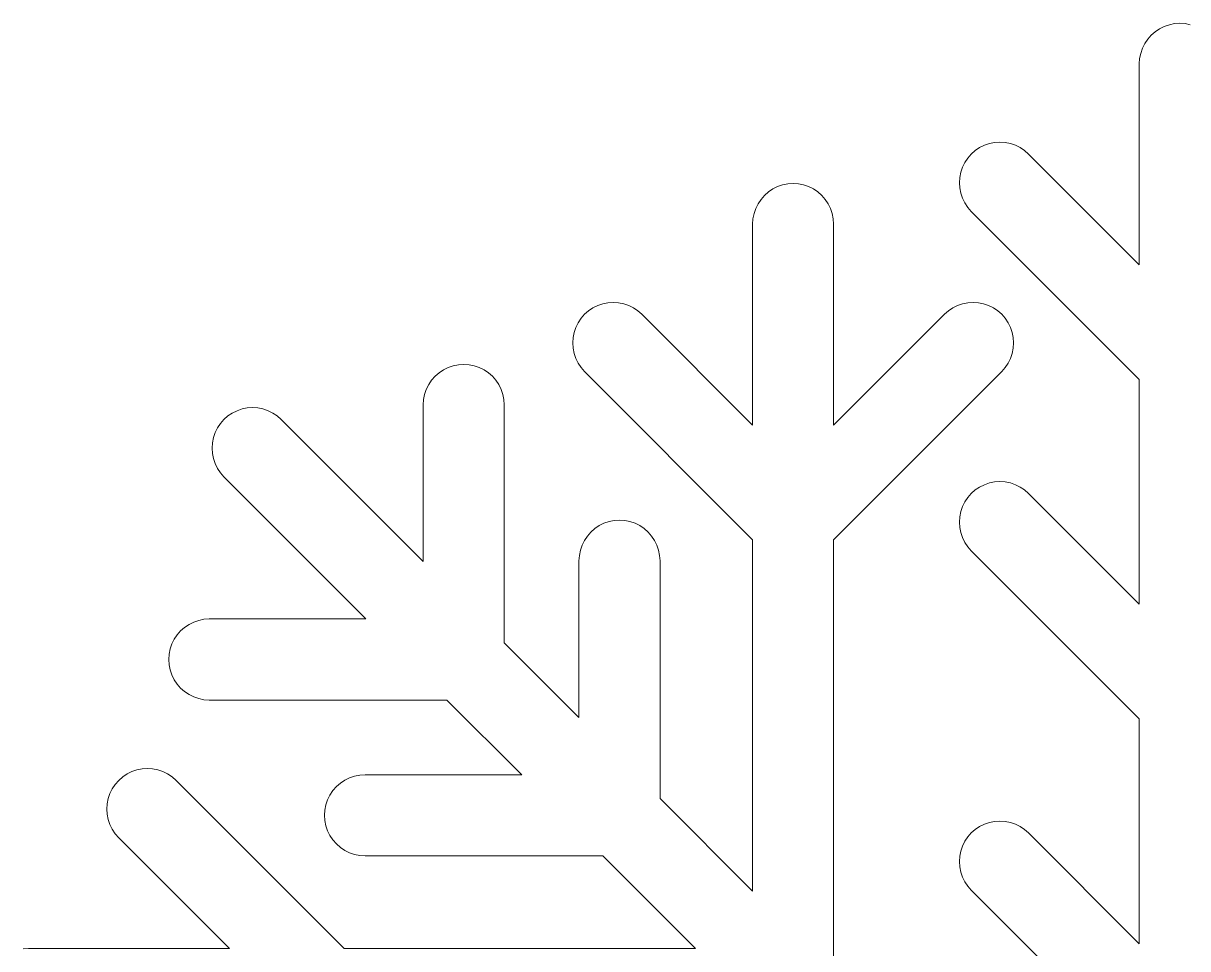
# Model space of a CAD drawing. Header units: centimetres. Extents: x -75 to 51, y -4 to 64.
# Drawn here: x -72.69 to -61.43, y 17.15 to 26.09 of the extents above; entities that cross this region are included whole.
import ezdxf

# ---------------------------------------------------------------- set-up
doc = ezdxf.new("R2010")
doc.units = ezdxf.units.CM
doc.header["$MEASUREMENT"] = 0
doc.layers.add('layer 1', color=7, linetype='Continuous')

msp = doc.modelspace()

# ---------------------------------------------------------------- linework, layer by layer
at = {"layer": 'layer 1', "color": 1, "lineweight": 20}
for points in [[(-61.70406, 26.0415), (-61.70406, 26.0415), (-61.74667, 26.01303), (-61.74667, 26.01303)], [(-61.65809, 26.06418), (-61.65809, 26.06418), (-61.70406, 26.0415), (-61.70406, 26.0415)], [(-61.60957, 26.08064), (-61.60957, 26.08064), (-61.65809, 26.06418), (-61.65809, 26.06418)], [(-61.55931, 26.09061), (-61.55931, 26.09061), (-61.60957, 26.08064), (-61.60957, 26.08064)], [(-61.50818, 26.09398), (-61.50818, 26.09398), (-61.55931, 26.09061), (-61.55931, 26.09061)], [(-61.45703, 26.09061), (-61.45703, 26.09061), (-61.50818, 26.09398), (-61.50818, 26.09398)], [(-61.40677, 26.08064), (-61.40677, 26.08064), (-61.45703, 26.09061), (-61.45703, 26.09061)], [(-61.81899, 25.94069), (-61.81899, 25.94069), (-61.84746, 25.8981), (-61.84746, 25.8981)], [(-61.7852, 25.97924), (-61.7852, 25.97924), (-61.81899, 25.94069), (-61.81899, 25.94069)], [(-61.74667, 26.01303), (-61.74667, 26.01303), (-61.7852, 25.97924), (-61.7852, 25.97924)], [(-61.8866, 25.80361), (-61.8866, 25.80361), (-61.8966, 25.75336), (-61.8966, 25.75336)], [(-61.87013, 25.85213), (-61.87013, 25.85213), (-61.8866, 25.80361), (-61.8866, 25.80361)], [(-61.84746, 25.8981), (-61.84746, 25.8981), (-61.87013, 25.85213), (-61.87013, 25.85213)], [(-61.8966, 25.75336), (-61.8966, 25.75336), (-61.89995, 25.70221), (-61.89995, 25.70221)], [(-61.89995, 25.70221), (-61.89995, 25.70221), (-61.89995, 23.75868), (-61.89995, 23.75868)], [(-63.44442, 24.89248), (-63.44442, 24.89248), (-63.48703, 24.86401), (-63.48703, 24.86401)], [(-63.39846, 24.91516), (-63.39846, 24.91516), (-63.44442, 24.89248), (-63.44442, 24.89248)], [(-63.34992, 24.93164), (-63.34992, 24.93164), (-63.39846, 24.91516), (-63.39846, 24.91516)], [(-63.29967, 24.94163), (-63.29967, 24.94163), (-63.34992, 24.93164), (-63.34992, 24.93164)], [(-63.24853, 24.94497), (-63.24853, 24.94497), (-63.29967, 24.94163), (-63.29967, 24.94163)], [(-63.19739, 24.94163), (-63.19739, 24.94163), (-63.24853, 24.94497), (-63.24853, 24.94497)], [(-63.14713, 24.93164), (-63.14713, 24.93164), (-63.19739, 24.94163), (-63.19739, 24.94163)], [(-63.0986, 24.91516), (-63.0986, 24.91516), (-63.14713, 24.93164), (-63.14713, 24.93164)], [(-63.05264, 24.89248), (-63.05264, 24.89248), (-63.0986, 24.91516), (-63.0986, 24.91516)], [(-63.01003, 24.86401), (-63.01003, 24.86401), (-63.05264, 24.89248), (-63.05264, 24.89248)], [(-63.55935, 24.79169), (-63.55935, 24.79169), (-63.58782, 24.74908), (-63.58782, 24.74908)], [(-63.52556, 24.83023), (-63.52556, 24.83023), (-63.55935, 24.79169), (-63.55935, 24.79169)], [(-63.48703, 24.86401), (-63.48703, 24.86401), (-63.52556, 24.83023), (-63.52556, 24.83023)], [(-62.9715, 24.83023), (-62.9715, 24.83023), (-63.01003, 24.86401), (-63.01003, 24.86401)], [(-61.89995, 23.75868), (-61.89995, 23.75868), (-62.9715, 24.83023), (-62.9715, 24.83023)], [(-63.61049, 24.70314), (-63.61049, 24.70314), (-63.62696, 24.65459), (-63.62696, 24.65459)], [(-63.58782, 24.74908), (-63.58782, 24.74908), (-63.61049, 24.70314), (-63.61049, 24.70314)], [(-63.63696, 24.60434), (-63.63696, 24.60434), (-63.6403, 24.55318), (-63.6403, 24.55318)], [(-63.6403, 24.55318), (-63.6403, 24.55318), (-63.63696, 24.50207), (-63.63696, 24.50207)], [(-63.62696, 24.65459), (-63.62696, 24.65459), (-63.63696, 24.60434), (-63.63696, 24.60434)], [(-65.48656, 24.46391), (-65.48656, 24.46391), (-65.52509, 24.43011), (-65.52509, 24.43011)], [(-65.44395, 24.49238), (-65.44395, 24.49238), (-65.48656, 24.46391), (-65.48656, 24.46391)], [(-65.39798, 24.51506), (-65.39798, 24.51506), (-65.44395, 24.49238), (-65.44395, 24.49238)], [(-65.34946, 24.53152), (-65.34946, 24.53152), (-65.39798, 24.51506), (-65.39798, 24.51506)], [(-65.2992, 24.54151), (-65.2992, 24.54151), (-65.34946, 24.53152), (-65.34946, 24.53152)], [(-65.24806, 24.54487), (-65.24806, 24.54487), (-65.2992, 24.54149), (-65.2992, 24.54149)], [(-65.19692, 24.54151), (-65.19692, 24.54151), (-65.24806, 24.54487), (-65.24806, 24.54487)], [(-65.14666, 24.53152), (-65.14666, 24.53152), (-65.19692, 24.54151), (-65.19692, 24.54151)], [(-65.09815, 24.51506), (-65.09815, 24.51506), (-65.14666, 24.53152), (-65.14666, 24.53152)], [(-65.05218, 24.49238), (-65.05218, 24.49238), (-65.09815, 24.51506), (-65.09815, 24.51506)], [(-65.00957, 24.46391), (-65.00957, 24.46391), (-65.05218, 24.49238), (-65.05218, 24.49238)], [(-64.97103, 24.43011), (-64.97103, 24.43011), (-65.00957, 24.46391), (-65.00957, 24.46391)], [(-63.63696, 24.50207), (-63.63696, 24.50207), (-63.62696, 24.45178), (-63.62696, 24.45178)], [(-63.62696, 24.45178), (-63.62696, 24.45178), (-63.61049, 24.40329), (-63.61049, 24.40329)], [(-65.58735, 24.34898), (-65.58735, 24.34898), (-65.61002, 24.303), (-65.61002, 24.303)], [(-65.55888, 24.39159), (-65.55888, 24.39159), (-65.58735, 24.34898), (-65.58735, 24.34898)], [(-65.52509, 24.43011), (-65.52509, 24.43011), (-65.55888, 24.39159), (-65.55888, 24.39159)], [(-64.93725, 24.39159), (-64.93725, 24.39159), (-64.97103, 24.43011), (-64.97103, 24.43011)], [(-64.90878, 24.34898), (-64.90878, 24.34898), (-64.93725, 24.39159), (-64.93725, 24.39159)], [(-64.8861, 24.303), (-64.8861, 24.303), (-64.90878, 24.34898), (-64.90878, 24.34898)], [(-63.61049, 24.40329), (-63.61049, 24.40329), (-63.58782, 24.35731), (-63.58782, 24.35731)], [(-63.58782, 24.35731), (-63.58782, 24.35731), (-63.55935, 24.3147), (-63.55935, 24.3147)], [(-65.62649, 24.25449), (-65.62649, 24.25449), (-65.63648, 24.20423), (-65.63648, 24.20423)], [(-65.61002, 24.303), (-65.61002, 24.303), (-65.62649, 24.25449), (-65.62649, 24.25449)], [(-64.86963, 24.25449), (-64.86963, 24.25449), (-64.8861, 24.303), (-64.8861, 24.303)], [(-64.85965, 24.20423), (-64.85965, 24.20423), (-64.86963, 24.25449), (-64.86963, 24.25449)], [(-63.55935, 24.3147), (-63.55935, 24.3147), (-63.52556, 24.27616), (-63.52556, 24.27616)], [(-63.52556, 24.27616), (-63.52556, 24.27616), (-61.89995, 22.65056), (-61.89995, 22.65056)], [(-65.63648, 24.20423), (-65.63648, 24.20423), (-65.63985, 24.15308), (-65.63985, 24.15308)], [(-65.63984, 24.15308), (-65.63984, 24.15308), (-65.63984, 22.20956), (-65.63984, 22.20956)], [(-64.85628, 24.15308), (-64.85628, 24.15308), (-64.85965, 24.20423), (-64.85965, 24.20423)], [(-64.85628, 22.20956), (-64.85628, 22.20956), (-64.85628, 24.15308), (-64.85628, 24.15308)], [(-67.22691, 23.3149), (-67.22691, 23.3149), (-67.26544, 23.28111), (-67.26544, 23.28111)], [(-67.18431, 23.34336), (-67.18431, 23.34336), (-67.22691, 23.3149), (-67.22691, 23.3149)], [(-67.13835, 23.36604), (-67.13835, 23.36604), (-67.18431, 23.34336), (-67.18431, 23.34336)], [(-67.08982, 23.38251), (-67.08982, 23.38251), (-67.13835, 23.36604), (-67.13835, 23.36604)], [(-67.03956, 23.39253), (-67.03956, 23.39253), (-67.08982, 23.38251), (-67.08982, 23.38251)], [(-66.98841, 23.39585), (-66.98841, 23.39585), (-67.03956, 23.39253), (-67.03956, 23.39253)], [(-66.93727, 23.39253), (-66.93727, 23.39253), (-66.98841, 23.39585), (-66.98841, 23.39585)], [(-66.88702, 23.38251), (-66.88702, 23.38251), (-66.93727, 23.39253), (-66.93727, 23.39253)], [(-66.8385, 23.36604), (-66.8385, 23.36604), (-66.88702, 23.38251), (-66.88702, 23.38251)], [(-66.79253, 23.34336), (-66.79253, 23.34336), (-66.8385, 23.36604), (-66.8385, 23.36604)], [(-66.74991, 23.3149), (-66.74991, 23.3149), (-66.79253, 23.34336), (-66.79253, 23.34336)], [(-66.71138, 23.28111), (-66.71138, 23.28111), (-66.74991, 23.3149), (-66.74991, 23.3149)], [(-63.7462, 23.3149), (-63.7462, 23.3149), (-63.78473, 23.28111), (-63.78473, 23.28111)], [(-63.70359, 23.34336), (-63.70359, 23.34336), (-63.7462, 23.3149), (-63.7462, 23.3149)], [(-63.65763, 23.36604), (-63.65763, 23.36604), (-63.70359, 23.34336), (-63.70359, 23.34336)], [(-63.6091, 23.38251), (-63.6091, 23.38251), (-63.65763, 23.36604), (-63.65763, 23.36604)], [(-63.55884, 23.39253), (-63.55884, 23.39253), (-63.6091, 23.38251), (-63.6091, 23.38251)], [(-63.5077, 23.39585), (-63.5077, 23.39585), (-63.55884, 23.39253), (-63.55884, 23.39253)], [(-63.45657, 23.39253), (-63.45657, 23.39253), (-63.5077, 23.39585), (-63.5077, 23.39585)], [(-63.4063, 23.38251), (-63.4063, 23.38251), (-63.45657, 23.39253), (-63.45657, 23.39253)], [(-63.35777, 23.36604), (-63.35777, 23.36604), (-63.4063, 23.38251), (-63.4063, 23.38251)], [(-63.31182, 23.34336), (-63.31182, 23.34336), (-63.35777, 23.36604), (-63.35777, 23.36604)], [(-63.26921, 23.3149), (-63.26921, 23.3149), (-63.31182, 23.34336), (-63.31182, 23.34336)], [(-63.23068, 23.28111), (-63.23068, 23.28111), (-63.26921, 23.3149), (-63.26921, 23.3149)], [(-67.3277, 23.19998), (-67.3277, 23.19998), (-67.35038, 23.15402), (-67.35038, 23.15402)], [(-67.29924, 23.24257), (-67.29924, 23.24257), (-67.3277, 23.19998), (-67.3277, 23.19998)], [(-67.26544, 23.28111), (-67.26544, 23.28111), (-67.29924, 23.24257), (-67.29924, 23.24257)], [(-65.63984, 22.20956), (-65.63984, 22.20956), (-66.71138, 23.28111), (-66.71138, 23.28111)], [(-63.78473, 23.28111), (-63.78473, 23.28111), (-64.85628, 22.20956), (-64.85628, 22.20956)], [(-63.19689, 23.24257), (-63.19689, 23.24257), (-63.23068, 23.28111), (-63.23068, 23.28111)], [(-63.16841, 23.19998), (-63.16841, 23.19998), (-63.19689, 23.24257), (-63.19689, 23.24257)], [(-63.14574, 23.15402), (-63.14574, 23.15402), (-63.16841, 23.19998), (-63.16841, 23.19998)], [(-67.36685, 23.10549), (-67.36685, 23.10549), (-67.37686, 23.05524), (-67.37686, 23.05524)], [(-67.35038, 23.15402), (-67.35038, 23.15402), (-67.36685, 23.10549), (-67.36685, 23.10549)], [(-63.12927, 23.10549), (-63.12927, 23.10549), (-63.14574, 23.15402), (-63.14574, 23.15402)], [(-63.11928, 23.05524), (-63.11928, 23.05524), (-63.12927, 23.10549), (-63.12927, 23.10549)], [(-67.37686, 23.05524), (-67.37686, 23.05524), (-67.38019, 23.00409), (-67.38019, 23.00409)], [(-67.38019, 23.00409), (-67.38019, 23.00409), (-67.37686, 22.95294), (-67.37686, 22.95294)], [(-63.11592, 23.00409), (-63.11592, 23.00409), (-63.11928, 23.05524), (-63.11928, 23.05524)], [(-63.11928, 22.95294), (-63.11928, 22.95294), (-63.11592, 23.00409), (-63.11592, 23.00409)], [(-67.37686, 22.95294), (-67.37686, 22.95294), (-67.36685, 22.90268), (-67.36685, 22.90268)], [(-67.36685, 22.90268), (-67.36685, 22.90268), (-67.35038, 22.85417), (-67.35038, 22.85417)], [(-63.14574, 22.85417), (-63.14574, 22.85417), (-63.12927, 22.90268), (-63.12927, 22.90268)], [(-63.12927, 22.90268), (-63.12927, 22.90268), (-63.11928, 22.95294), (-63.11928, 22.95294)], [(-68.58381, 22.7673), (-68.58381, 22.7673), (-68.62978, 22.74465), (-68.62978, 22.74465)], [(-68.53529, 22.78377), (-68.53529, 22.78377), (-68.58381, 22.7673), (-68.58381, 22.7673)], [(-68.48504, 22.79377), (-68.48504, 22.79377), (-68.53529, 22.78377), (-68.53529, 22.78377)], [(-68.43389, 22.79715), (-68.43389, 22.79715), (-68.48504, 22.79377), (-68.48504, 22.79377)], [(-68.38275, 22.79377), (-68.38275, 22.79377), (-68.43389, 22.79715), (-68.43389, 22.79715)], [(-68.33249, 22.78377), (-68.33249, 22.78377), (-68.38275, 22.79377), (-68.38275, 22.79377)], [(-68.28398, 22.7673), (-68.28398, 22.7673), (-68.33249, 22.78377), (-68.33249, 22.78377)], [(-68.238, 22.74465), (-68.238, 22.74465), (-68.28398, 22.7673), (-68.28398, 22.7673)], [(-67.35038, 22.85417), (-67.35038, 22.85417), (-67.3277, 22.80819), (-67.3277, 22.80819)], [(-67.3277, 22.80819), (-67.3277, 22.80819), (-67.29924, 22.76558), (-67.29924, 22.76558)], [(-67.29924, 22.76558), (-67.29924, 22.76558), (-67.26544, 22.72706), (-67.26544, 22.72706)], [(-63.23068, 22.72706), (-63.23068, 22.72706), (-63.19689, 22.76558), (-63.19689, 22.76558)], [(-63.19689, 22.76558), (-63.19689, 22.76558), (-63.16841, 22.80819), (-63.16841, 22.80819)], [(-63.16841, 22.80819), (-63.16841, 22.80819), (-63.14574, 22.85417), (-63.14574, 22.85417)], [(-68.74472, 22.64385), (-68.74472, 22.64385), (-68.77318, 22.60126), (-68.77318, 22.60126)], [(-68.71092, 22.68237), (-68.71092, 22.68237), (-68.74472, 22.64385), (-68.74472, 22.64385)], [(-68.67239, 22.71619), (-68.67239, 22.71619), (-68.71092, 22.68237), (-68.71092, 22.68237)], [(-68.62978, 22.74465), (-68.62978, 22.74465), (-68.67239, 22.71619), (-68.67239, 22.71619)], [(-68.19539, 22.71619), (-68.19539, 22.71619), (-68.238, 22.74465), (-68.238, 22.74465)], [(-68.15686, 22.68237), (-68.15686, 22.68237), (-68.19539, 22.71619), (-68.19539, 22.71619)], [(-68.12307, 22.64385), (-68.12307, 22.64385), (-68.15686, 22.68237), (-68.15686, 22.68237)], [(-68.09461, 22.60126), (-68.09461, 22.60126), (-68.12307, 22.64385), (-68.12307, 22.64385)], [(-67.26544, 22.72706), (-67.26544, 22.72706), (-65.63984, 21.10146), (-65.63984, 21.10146)], [(-64.85628, 21.10146), (-64.85628, 21.10146), (-63.23068, 22.72706), (-63.23068, 22.72706)], [(-61.89995, 22.65056), (-61.89995, 22.65056), (-61.89995, 20.47753), (-61.89995, 20.47753)], [(-68.79586, 22.55528), (-68.79586, 22.55528), (-68.81232, 22.50677), (-68.81232, 22.50677)], [(-68.77318, 22.60126), (-68.77318, 22.60126), (-68.79586, 22.55528), (-68.79586, 22.55528)], [(-68.07193, 22.55528), (-68.07193, 22.55528), (-68.09461, 22.60126), (-68.09461, 22.60126)], [(-68.05546, 22.50677), (-68.05546, 22.50677), (-68.07193, 22.55528), (-68.07193, 22.55528)], [(-68.82233, 22.45648), (-68.82233, 22.45648), (-68.82567, 22.40537), (-68.82567, 22.40537)], [(-68.81232, 22.50677), (-68.81232, 22.50677), (-68.82233, 22.45648), (-68.82233, 22.45648)], [(-68.04548, 22.45648), (-68.04548, 22.45648), (-68.05546, 22.50677), (-68.05546, 22.50677)], [(-68.04211, 22.40537), (-68.04211, 22.40537), (-68.04548, 22.45648), (-68.04548, 22.45648)], [(-70.67288, 22.32649), (-70.67288, 22.32649), (-70.71548, 22.29802), (-70.71548, 22.29802)], [(-70.6269, 22.34917), (-70.6269, 22.34917), (-70.67288, 22.32649), (-70.67288, 22.32649)], [(-70.57839, 22.36563), (-70.57839, 22.36563), (-70.6269, 22.34917), (-70.6269, 22.34917)], [(-70.52813, 22.3756), (-70.52813, 22.3756), (-70.57839, 22.36563), (-70.57839, 22.36563)], [(-70.47699, 22.37898), (-70.47699, 22.37898), (-70.52813, 22.3756), (-70.52813, 22.3756)], [(-70.42584, 22.3756), (-70.42584, 22.3756), (-70.47699, 22.37898), (-70.47699, 22.37898)], [(-70.37558, 22.36563), (-70.37558, 22.36563), (-70.42584, 22.3756), (-70.42584, 22.3756)], [(-70.32707, 22.34917), (-70.32707, 22.34917), (-70.37558, 22.36563), (-70.37558, 22.36563)], [(-70.2811, 22.32649), (-70.2811, 22.32649), (-70.32707, 22.34917), (-70.32707, 22.34917)], [(-70.23849, 22.29802), (-70.23849, 22.29802), (-70.2811, 22.32649), (-70.2811, 22.32649)], [(-68.82567, 22.40537), (-68.82567, 22.40537), (-68.82567, 20.88995), (-68.82567, 20.88995)], [(-68.04211, 20.10639), (-68.04211, 20.10639), (-68.04211, 22.40537), (-68.04211, 22.40537)], [(-70.78781, 22.2257), (-70.78781, 22.2257), (-70.81626, 22.18309), (-70.81626, 22.18309)], [(-70.75402, 22.26422), (-70.75402, 22.26422), (-70.78781, 22.2257), (-70.78781, 22.2257)], [(-70.71548, 22.29802), (-70.71548, 22.29802), (-70.75402, 22.26422), (-70.75402, 22.26422)], [(-70.19995, 22.26422), (-70.19995, 22.26422), (-70.23849, 22.29802), (-70.23849, 22.29802)], [(-68.82567, 20.88995), (-68.82567, 20.88995), (-70.19995, 22.26422), (-70.19995, 22.26422)], [(-70.85541, 22.0886), (-70.85541, 22.0886), (-70.8654, 22.03835), (-70.8654, 22.03835)], [(-70.83895, 22.13712), (-70.83895, 22.13712), (-70.85541, 22.0886), (-70.85541, 22.0886)], [(-70.81626, 22.18309), (-70.81626, 22.18309), (-70.83895, 22.13712), (-70.83895, 22.13712)], [(-70.8654, 22.03835), (-70.8654, 22.03835), (-70.86876, 21.9872), (-70.86876, 21.9872)], [(-70.86876, 21.9872), (-70.86876, 21.9872), (-70.8654, 21.93605), (-70.8654, 21.93605)], [(-70.8654, 21.93605), (-70.8654, 21.93605), (-70.85541, 21.8858), (-70.85541, 21.8858)], [(-70.85541, 21.8858), (-70.85541, 21.8858), (-70.83895, 21.83728), (-70.83895, 21.83728)], [(-70.83895, 21.83728), (-70.83895, 21.83728), (-70.81626, 21.7913), (-70.81626, 21.7913)], [(-70.81626, 21.7913), (-70.81626, 21.7913), (-70.78781, 21.74871), (-70.78781, 21.74871)], [(-70.78781, 21.74871), (-70.78781, 21.74871), (-70.75402, 21.71017), (-70.75402, 21.71017)], [(-70.75402, 21.71017), (-70.75402, 21.71017), (-69.37973, 20.33589), (-69.37973, 20.33589)], [(-63.39846, 21.63403), (-63.39846, 21.63403), (-63.44442, 21.61134), (-63.44442, 21.61134)], [(-63.34992, 21.65048), (-63.34992, 21.65048), (-63.39846, 21.63403), (-63.39846, 21.63403)], [(-63.29967, 21.6605), (-63.29967, 21.6605), (-63.34992, 21.65048), (-63.34992, 21.65048)], [(-63.24853, 21.66382), (-63.24853, 21.66382), (-63.29967, 21.6605), (-63.29967, 21.6605)], [(-63.19739, 21.6605), (-63.19739, 21.6605), (-63.24853, 21.66382), (-63.24853, 21.66382)], [(-63.14713, 21.65048), (-63.14713, 21.65048), (-63.19739, 21.6605), (-63.19739, 21.6605)], [(-63.0986, 21.63403), (-63.0986, 21.63403), (-63.14713, 21.65048), (-63.14713, 21.65048)], [(-63.05264, 21.61134), (-63.05264, 21.61134), (-63.0986, 21.63403), (-63.0986, 21.63403)], [(-63.52556, 21.54908), (-63.52556, 21.54908), (-63.55935, 21.51054), (-63.55935, 21.51054)], [(-63.48703, 21.58288), (-63.48703, 21.58288), (-63.52556, 21.54908), (-63.52556, 21.54908)], [(-63.44442, 21.61134), (-63.44442, 21.61134), (-63.48703, 21.58288), (-63.48703, 21.58288)], [(-63.01003, 21.58288), (-63.01003, 21.58288), (-63.05264, 21.61134), (-63.05264, 21.61134)], [(-62.9715, 21.54908), (-62.9715, 21.54908), (-63.01003, 21.58288), (-63.01003, 21.58288)], [(-61.89995, 20.47753), (-61.89995, 20.47753), (-62.9715, 21.54908), (-62.9715, 21.54908)], [(-63.61049, 21.42199), (-63.61049, 21.42199), (-63.62696, 21.37345), (-63.62696, 21.37345)], [(-63.58782, 21.46795), (-63.58782, 21.46795), (-63.61049, 21.42199), (-63.61049, 21.42199)], [(-63.55935, 21.51054), (-63.55935, 21.51054), (-63.58782, 21.46795), (-63.58782, 21.46795)], [(-66.97868, 21.28745), (-66.97868, 21.28745), (-67.02894, 21.27743), (-67.02894, 21.27743)], [(-66.92753, 21.29079), (-66.92753, 21.29079), (-66.97868, 21.28745), (-66.97868, 21.28745)], [(-66.87642, 21.28745), (-66.87642, 21.28745), (-66.92753, 21.29079), (-66.92753, 21.29079)], [(-66.82616, 21.27743), (-66.82616, 21.27743), (-66.87642, 21.28745), (-66.87642, 21.28745)], [(-63.63696, 21.3232), (-63.63696, 21.3232), (-63.6403, 21.27206), (-63.6403, 21.27206)], [(-63.62696, 21.37345), (-63.62696, 21.37345), (-63.63696, 21.3232), (-63.63696, 21.3232)], [(-67.20457, 21.17603), (-67.20457, 21.17603), (-67.23839, 21.13751), (-67.23839, 21.13751)], [(-67.16606, 21.20983), (-67.16606, 21.20983), (-67.20457, 21.17603), (-67.20457, 21.17603)], [(-67.12342, 21.2383), (-67.12342, 21.2383), (-67.16606, 21.20983), (-67.16606, 21.20983)], [(-67.07748, 21.26097), (-67.07748, 21.26097), (-67.12342, 21.2383), (-67.12342, 21.2383)], [(-67.02894, 21.27743), (-67.02894, 21.27743), (-67.07748, 21.26097), (-67.07748, 21.26097)], [(-66.77762, 21.26097), (-66.77762, 21.26097), (-66.82616, 21.27743), (-66.82616, 21.27743)], [(-66.73165, 21.2383), (-66.73165, 21.2383), (-66.77762, 21.26097), (-66.77762, 21.26097)], [(-66.68904, 21.20983), (-66.68904, 21.20983), (-66.73165, 21.2383), (-66.73165, 21.2383)], [(-66.65053, 21.17603), (-66.65053, 21.17603), (-66.68904, 21.20983), (-66.68904, 21.20983)], [(-66.61674, 21.13751), (-66.61674, 21.13751), (-66.65053, 21.17603), (-66.65053, 21.17603)], [(-63.6403, 21.27206), (-63.6403, 21.27206), (-63.63696, 21.22094), (-63.63696, 21.22094)], [(-63.63696, 21.22094), (-63.63696, 21.22094), (-63.62696, 21.17065), (-63.62696, 21.17065)], [(-67.26685, 21.09489), (-67.26685, 21.09489), (-67.28951, 21.04892), (-67.28951, 21.04892)], [(-67.23839, 21.13751), (-67.23839, 21.13751), (-67.26685, 21.09489), (-67.26685, 21.09489)], [(-66.58825, 21.09489), (-66.58825, 21.09489), (-66.61674, 21.13751), (-66.61674, 21.13751)], [(-66.56561, 21.04892), (-66.56561, 21.04892), (-66.58825, 21.09489), (-66.58825, 21.09489)], [(-65.63984, 21.10146), (-65.63984, 21.10146), (-65.63984, 17.70413), (-65.63984, 17.70413)], [(-64.85628, 16.92057), (-64.85628, 16.92057), (-64.85628, 21.10146), (-64.85628, 21.10146)], [(-63.62696, 21.17065), (-63.62696, 21.17065), (-63.61049, 21.12214), (-63.61049, 21.12214)], [(-63.61049, 21.12214), (-63.61049, 21.12214), (-63.58782, 21.07616), (-63.58782, 21.07616)], [(-63.58782, 21.07616), (-63.58782, 21.07616), (-63.55935, 21.03357), (-63.55935, 21.03357)], [(-67.31598, 20.95016), (-67.31598, 20.95016), (-67.31931, 20.89901), (-67.31931, 20.89901)], [(-67.30597, 21.00041), (-67.30597, 21.00041), (-67.31598, 20.95016), (-67.31598, 20.95016)], [(-67.28951, 21.04892), (-67.28951, 21.04892), (-67.30597, 21.00041), (-67.30597, 21.00041)], [(-66.54913, 21.00041), (-66.54913, 21.00041), (-66.56561, 21.04892), (-66.56561, 21.04892)], [(-66.53912, 20.95016), (-66.53912, 20.95016), (-66.54913, 21.00041), (-66.54913, 21.00041)], [(-66.53576, 20.89901), (-66.53576, 20.89901), (-66.53912, 20.95016), (-66.53912, 20.95016)], [(-63.55935, 21.03357), (-63.55935, 21.03357), (-63.52556, 20.99503), (-63.52556, 20.99503)], [(-63.52556, 20.99503), (-63.52556, 20.99503), (-61.89995, 19.36943), (-61.89995, 19.36943)], [(-67.31931, 20.89901), (-67.31931, 20.89901), (-67.31931, 19.38358), (-67.31931, 19.38358)], [(-66.53576, 18.60003), (-66.53576, 18.60003), (-66.53576, 20.89901), (-66.53576, 20.89901)], [(-71.09103, 20.2834), (-71.09103, 20.2834), (-71.13364, 20.25492), (-71.13364, 20.25492)], [(-71.04507, 20.30607), (-71.04507, 20.30607), (-71.09103, 20.2834), (-71.09103, 20.2834)], [(-70.99655, 20.32255), (-70.99655, 20.32255), (-71.04507, 20.30607), (-71.04507, 20.30607)], [(-70.94625, 20.33254), (-70.94625, 20.33254), (-70.99655, 20.32255), (-70.99655, 20.32255)], [(-70.89515, 20.33589), (-70.89515, 20.33589), (-70.94625, 20.33254), (-70.94625, 20.33254)], [(-69.37973, 20.33589), (-69.37973, 20.33589), (-70.89515, 20.33589), (-70.89515, 20.33589)], [(-71.20596, 20.18261), (-71.20596, 20.18261), (-71.23443, 20.14), (-71.23443, 20.14)], [(-71.17214, 20.22115), (-71.17214, 20.22115), (-71.20596, 20.18261), (-71.20596, 20.18261)], [(-71.13364, 20.25492), (-71.13364, 20.25492), (-71.17214, 20.22115), (-71.17214, 20.22115)], [(-71.25708, 20.09402), (-71.25708, 20.09402), (-71.27355, 20.04551), (-71.27355, 20.04551)], [(-71.23443, 20.14), (-71.23443, 20.14), (-71.25708, 20.09402), (-71.25708, 20.09402)], [(-67.31931, 19.38358), (-67.31931, 19.38358), (-68.04211, 20.10639), (-68.04211, 20.10639)], [(-71.28356, 19.99525), (-71.28356, 19.99525), (-71.28693, 19.9441), (-71.28693, 19.9441)], [(-71.28692, 19.9441), (-71.28692, 19.9441), (-71.28356, 19.89297), (-71.28356, 19.89297)], [(-71.27355, 20.04551), (-71.27355, 20.04551), (-71.28356, 19.99525), (-71.28356, 19.99525)], [(-71.28356, 19.89297), (-71.28356, 19.89297), (-71.27355, 19.8427), (-71.27355, 19.8427)], [(-71.27355, 19.8427), (-71.27355, 19.8427), (-71.25708, 19.79419), (-71.25708, 19.79419)], [(-71.25708, 19.79419), (-71.25708, 19.79419), (-71.23443, 19.74823), (-71.23443, 19.74823)], [(-71.23443, 19.74823), (-71.23443, 19.74823), (-71.20596, 19.70562), (-71.20596, 19.70562)], [(-71.20596, 19.70562), (-71.20596, 19.70562), (-71.17214, 19.66708), (-71.17214, 19.66708)], [(-71.17214, 19.66708), (-71.17214, 19.66708), (-71.13364, 19.63329), (-71.13364, 19.63329)], [(-71.13364, 19.63329), (-71.13364, 19.63329), (-71.09103, 19.60483), (-71.09103, 19.60483)], [(-71.09103, 19.60483), (-71.09103, 19.60483), (-71.04507, 19.58215), (-71.04507, 19.58215)], [(-71.04507, 19.58215), (-71.04507, 19.58215), (-70.99655, 19.56568), (-70.99655, 19.56568)], [(-70.99655, 19.56568), (-70.99655, 19.56568), (-70.94625, 19.5557), (-70.94625, 19.5557)], [(-70.94625, 19.5557), (-70.94625, 19.5557), (-70.89515, 19.55234), (-70.89515, 19.55234)], [(-70.89515, 19.55234), (-70.89515, 19.55234), (-68.59617, 19.55234), (-68.59617, 19.55234)], [(-68.59617, 19.55234), (-68.59617, 19.55234), (-67.87337, 18.82953), (-67.87337, 18.82953)], [(-61.89995, 19.36943), (-61.89995, 19.36943), (-61.89995, 17.1964), (-61.89995, 17.1964)], [(-71.73236, 18.80945), (-71.73236, 18.80945), (-71.77089, 18.77566), (-71.77089, 18.77566)], [(-71.68975, 18.83792), (-71.68975, 18.83792), (-71.73236, 18.80945), (-71.73236, 18.80945)], [(-71.64381, 18.8606), (-71.64381, 18.8606), (-71.68975, 18.83792), (-71.68975, 18.83792)], [(-71.59526, 18.87706), (-71.59526, 18.87706), (-71.64381, 18.8606), (-71.64381, 18.8606)], [(-71.54501, 18.88708), (-71.54501, 18.88708), (-71.59526, 18.87706), (-71.59526, 18.87706)], [(-71.49386, 18.89042), (-71.49386, 18.89042), (-71.54501, 18.88708), (-71.54501, 18.88708)], [(-71.44272, 18.88708), (-71.44272, 18.88708), (-71.49386, 18.89042), (-71.49386, 18.89042)], [(-71.39246, 18.87706), (-71.39246, 18.87706), (-71.44272, 18.88708), (-71.44272, 18.88708)], [(-71.34394, 18.8606), (-71.34394, 18.8606), (-71.39246, 18.87706), (-71.39246, 18.87706)], [(-71.29797, 18.83792), (-71.29797, 18.83792), (-71.34394, 18.8606), (-71.34394, 18.8606)], [(-71.25537, 18.80945), (-71.25537, 18.80945), (-71.29797, 18.83792), (-71.29797, 18.83792)], [(-71.21683, 18.77566), (-71.21683, 18.77566), (-71.25537, 18.80945), (-71.25537, 18.80945)], [(-69.4902, 18.8162), (-69.4902, 18.8162), (-69.5387, 18.79972), (-69.5387, 18.79972)], [(-69.43993, 18.82619), (-69.43993, 18.82619), (-69.4902, 18.8162), (-69.4902, 18.8162)], [(-69.38879, 18.82953), (-69.38879, 18.82953), (-69.43993, 18.82621), (-69.43993, 18.82621)], [(-67.87337, 18.82953), (-67.87337, 18.82953), (-69.38879, 18.82953), (-69.38879, 18.82953)], [(-71.80468, 18.73713), (-71.80468, 18.73713), (-71.83315, 18.69452), (-71.83315, 18.69452)], [(-71.77089, 18.77566), (-71.77089, 18.77566), (-71.80468, 18.73713), (-71.80468, 18.73713)], [(-69.59122, 17.15005), (-69.59122, 17.15005), (-71.21683, 18.77566), (-71.21683, 18.77566)], [(-69.66582, 18.71479), (-69.66582, 18.71479), (-69.69961, 18.67629), (-69.69961, 18.67629)], [(-69.62728, 18.74861), (-69.62728, 18.74861), (-69.66582, 18.71479), (-69.66582, 18.71479)], [(-69.58468, 18.77708), (-69.58468, 18.77708), (-69.62728, 18.74861), (-69.62728, 18.74861)], [(-69.5387, 18.79972), (-69.5387, 18.79972), (-69.58468, 18.77708), (-69.58468, 18.77708)], [(-71.8723, 18.60003), (-71.8723, 18.60003), (-71.88231, 18.54978), (-71.88231, 18.54978)], [(-71.85583, 18.64858), (-71.85583, 18.64858), (-71.8723, 18.60003), (-71.8723, 18.60003)], [(-71.83315, 18.69452), (-71.83315, 18.69452), (-71.85583, 18.64858), (-71.85583, 18.64858)], [(-69.75076, 18.5877), (-69.75076, 18.5877), (-69.76722, 18.53915), (-69.76722, 18.53915)], [(-69.72807, 18.63364), (-69.72807, 18.63364), (-69.75076, 18.5877), (-69.75076, 18.5877)], [(-69.69961, 18.67629), (-69.69961, 18.67629), (-69.72807, 18.63364), (-69.72807, 18.63364)], [(-65.63984, 17.70413), (-65.63984, 17.70413), (-66.53576, 18.60003), (-66.53576, 18.60003)], [(-71.88231, 18.54978), (-71.88231, 18.54978), (-71.88564, 18.49863), (-71.88564, 18.49863)], [(-71.88564, 18.49863), (-71.88564, 18.49863), (-71.88231, 18.44748), (-71.88231, 18.44748)], [(-69.77724, 18.4889), (-69.77724, 18.4889), (-69.78057, 18.43777), (-69.78057, 18.43777)], [(-69.76722, 18.53915), (-69.76722, 18.53915), (-69.77724, 18.4889), (-69.77724, 18.4889)], [(-71.88231, 18.44748), (-71.88231, 18.44748), (-71.8723, 18.39723), (-71.8723, 18.39723)], [(-71.8723, 18.39723), (-71.8723, 18.39723), (-71.85583, 18.34871), (-71.85583, 18.34871)], [(-69.78057, 18.43777), (-69.78057, 18.43777), (-69.77724, 18.38664), (-69.77724, 18.38664)], [(-69.77724, 18.38664), (-69.77724, 18.38664), (-69.76722, 18.33638), (-69.76722, 18.33638)], [(-63.34992, 18.36935), (-63.34992, 18.36935), (-63.39846, 18.35288), (-63.39846, 18.35288)], [(-63.29967, 18.37935), (-63.29967, 18.37935), (-63.34992, 18.36935), (-63.34992, 18.36935)], [(-63.24853, 18.38269), (-63.24853, 18.38269), (-63.29967, 18.37937), (-63.29967, 18.37937)], [(-63.19739, 18.37935), (-63.19739, 18.37935), (-63.24853, 18.38269), (-63.24853, 18.38269)], [(-63.14713, 18.36935), (-63.14713, 18.36935), (-63.19739, 18.37935), (-63.19739, 18.37935)], [(-63.0986, 18.35288), (-63.0986, 18.35288), (-63.14713, 18.36935), (-63.14713, 18.36935)], [(-71.85583, 18.34871), (-71.85583, 18.34871), (-71.83315, 18.30273), (-71.83315, 18.30273)], [(-71.83315, 18.30273), (-71.83315, 18.30273), (-71.80468, 18.26014), (-71.80468, 18.26014)], [(-71.80468, 18.26014), (-71.80468, 18.26014), (-71.77089, 18.2216), (-71.77089, 18.2216)], [(-69.76722, 18.33638), (-69.76722, 18.33638), (-69.75076, 18.28785), (-69.75076, 18.28785)], [(-69.75076, 18.28785), (-69.75076, 18.28785), (-69.72807, 18.24187), (-69.72807, 18.24187)], [(-63.52556, 18.26795), (-63.52556, 18.26795), (-63.55935, 18.22941), (-63.55935, 18.22941)], [(-63.48703, 18.30173), (-63.48703, 18.30173), (-63.52556, 18.26795), (-63.52556, 18.26795)], [(-63.44442, 18.3302), (-63.44442, 18.3302), (-63.48703, 18.30173), (-63.48703, 18.30173)], [(-63.39846, 18.35288), (-63.39846, 18.35288), (-63.44442, 18.3302), (-63.44442, 18.3302)], [(-63.05264, 18.3302), (-63.05264, 18.3302), (-63.0986, 18.35288), (-63.0986, 18.35288)], [(-63.01003, 18.30173), (-63.01003, 18.30173), (-63.05264, 18.3302), (-63.05264, 18.3302)], [(-62.9715, 18.26795), (-62.9715, 18.26795), (-63.01003, 18.30173), (-63.01003, 18.30173)], [(-61.89995, 17.1964), (-61.89995, 17.1964), (-62.9715, 18.26795), (-62.9715, 18.26795)], [(-71.77089, 18.2216), (-71.77089, 18.2216), (-70.69935, 17.15005), (-70.69935, 17.15005)], [(-69.72807, 18.24187), (-69.72807, 18.24187), (-69.69961, 18.19926), (-69.69961, 18.19926)], [(-69.69961, 18.19926), (-69.69961, 18.19926), (-69.66582, 18.16076), (-69.66582, 18.16076)], [(-69.66582, 18.16076), (-69.66582, 18.16076), (-69.62728, 18.12696), (-69.62728, 18.12696)], [(-63.61049, 18.14086), (-63.61049, 18.14086), (-63.62696, 18.09233), (-63.62696, 18.09233)], [(-63.58782, 18.1868), (-63.58782, 18.1868), (-63.61049, 18.14086), (-63.61049, 18.14086)], [(-63.55935, 18.22941), (-63.55935, 18.22941), (-63.58782, 18.1868), (-63.58782, 18.1868)], [(-69.62728, 18.12696), (-69.62728, 18.12696), (-69.58468, 18.09847), (-69.58468, 18.09847)], [(-69.58468, 18.09847), (-69.58468, 18.09847), (-69.5387, 18.07581), (-69.5387, 18.07581)], [(-69.5387, 18.07581), (-69.5387, 18.07581), (-69.4902, 18.05936), (-69.4902, 18.05936)], [(-69.4902, 18.05936), (-69.4902, 18.05936), (-69.43993, 18.04934), (-69.43993, 18.04934)], [(-69.43993, 18.04934), (-69.43993, 18.04934), (-69.38879, 18.04598), (-69.38879, 18.04598)], [(-69.38879, 18.04598), (-69.38879, 18.04598), (-67.08982, 18.04598), (-67.08982, 18.04598)], [(-67.08982, 18.04598), (-67.08982, 18.04598), (-66.1939, 17.15005), (-66.1939, 17.15005)], [(-63.63696, 18.04205), (-63.63696, 18.04205), (-63.6403, 17.9909), (-63.6403, 17.9909)], [(-63.62696, 18.09233), (-63.62696, 18.09233), (-63.63696, 18.04205), (-63.63696, 18.04205)], [(-63.6403, 17.9909), (-63.6403, 17.9909), (-63.63696, 17.93977), (-63.63696, 17.93977)], [(-63.63696, 17.93977), (-63.63696, 17.93977), (-63.62696, 17.8895), (-63.62696, 17.8895)], [(-63.62696, 17.8895), (-63.62696, 17.8895), (-63.61049, 17.841), (-63.61049, 17.841)], [(-63.61049, 17.841), (-63.61049, 17.841), (-63.58782, 17.79503), (-63.58782, 17.79503)], [(-63.58782, 17.79503), (-63.58782, 17.79503), (-63.55935, 17.75242), (-63.55935, 17.75242)], [(-63.55935, 17.75242), (-63.55935, 17.75242), (-63.52556, 17.71388), (-63.52556, 17.71388)], [(-63.52556, 17.71388), (-63.52556, 17.71388), (-61.89995, 16.08828), (-61.89995, 16.08828)], [(-72.64287, 17.15005), (-72.64287, 17.15005), (-72.69402, 17.1467), (-72.69402, 17.1467)], [(-70.69935, 17.15005), (-70.69935, 17.15005), (-72.64287, 17.15005), (-72.64287, 17.15005)], [(-66.1939, 17.15005), (-66.1939, 17.15005), (-69.59122, 17.15005), (-69.59122, 17.15005)]]:
    msp.add_open_spline(points, degree=3, dxfattribs=at)

doc.saveas('drawing.dxf')
